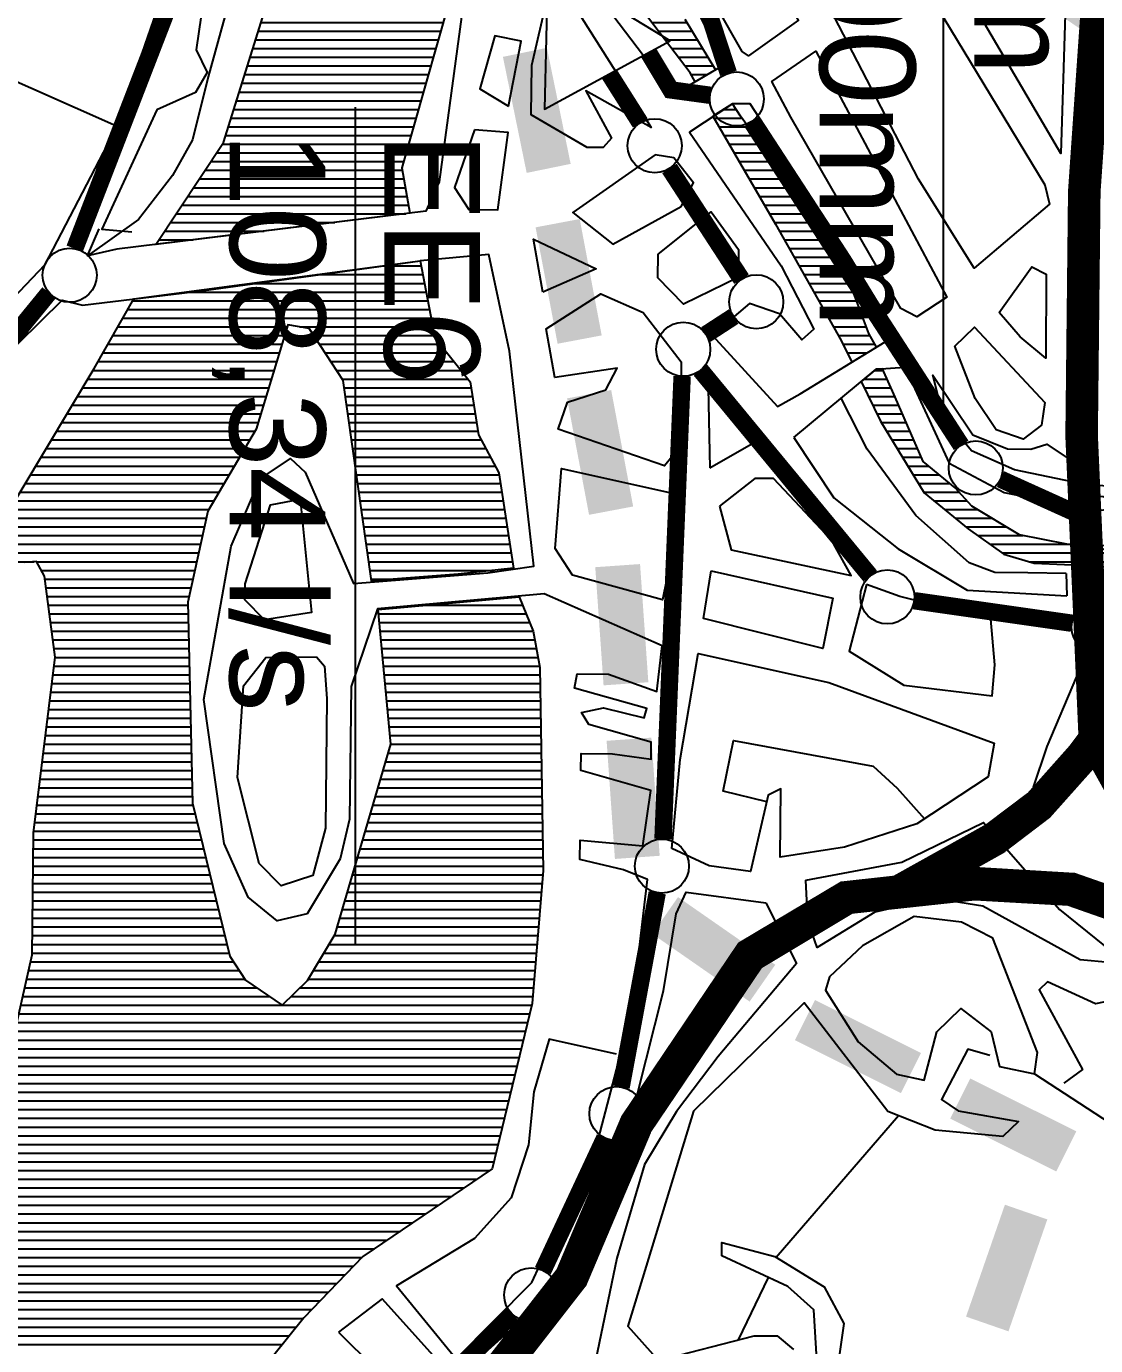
# Model space of a CAD drawing. Extents: x 615698 to 626331, y 7504748 to 7519310.
# Drawn here: x 620335 to 620949, y 7514279 to 7515038 of the extents above; entities that cross this region are included whole.
import ezdxf

# ---------------------------------------------------------------- set-up
doc = ezdxf.new("R2010")
doc.units = 0
doc.header["$LTSCALE"] = 170
doc.header["$MEASUREMENT"] = 0
doc.linetypes.add('DASHED', pattern=[0.75, 0.5, -0.25])
doc.linetypes.add('HIDDEN2', pattern=[0.1875, 0.125, -0.0625])
doc.layers.get('0').update_dxf_attribs({"linetype": 'CONTINUOUS'})
for name, color, linetype in [('ESTACAO', 5, 'CONTINUOUS'), ('HATCH', 4, 'CONTINUOUS'), ('L-FERREA', 6, 'CONTINUOUS'), ('LIMITE-BACIA', 3, 'CONTINUOUS'), ('LIMITE-PROJETO', 1, 'CONTINUOUS'), ('RIO', 4, 'CONTINUOUS'), ('RUA', 7, 'CONTINUOUS'), ('TEXTO', 5, 'CONTINUOUS')]:
    doc.layers.add(name, color=color, linetype=linetype)
doc.styles.get("Standard").update_dxf_attribs({"font": 'ARIAL.TTF'})

# ---------------------------------------------------------------- blocks, each defined once
blk = doc.blocks.new('*X14')
at = {"color": 0}
for p, q in [((620621.53, 7515295), (620629, 7515295)), ((620615.13, 7515290), (620632.14, 7515290)), ((620602.34, 7515280), (620638.4, 7515280)), ((620608.73, 7515285), (620635.27, 7515285)), ((620595.94, 7515275), (620641.54, 7515275)), ((620587.05, 7515265), (620647.8, 7515265)), ((620591.14, 7515270), (620644.67, 7515270)), ((620578.86, 7515255), (620654.07, 7515255)), ((620582.95, 7515260), (620650.94, 7515260)), ((620574.77, 7515250), (620657.2, 7515250)), ((620570.16, 7515240), (620663.47, 7515240)), ((620571.99, 7515245), (620660.34, 7515245)), ((620568.33, 7515235), (620666.6, 7515235)), ((620563.86, 7515225), (620672.87, 7515225)), ((620566.5, 7515230), (620669.74, 7515230)), ((620558.14, 7515220), (620676, 7515220)), ((620546.71, 7515210), (620682.27, 7515210)), ((620552.43, 7515215), (620679.14, 7515215)), ((620540.99, 7515205), (620685.4, 7515205)), ((620535.35, 7515195), (620689.27, 7515195)), ((620537.98, 7515200), (620688.54, 7515200)), ((620532.73, 7515190), (620685.54, 7515190)), ((620527.47, 7515180), (620678.09, 7515180)), ((620530.1, 7515185), (620681.82, 7515185)), ((620524.84, 7515175), (620676.5, 7515175)), ((620519.59, 7515165), (620675.07, 7515165)), ((620522.22, 7515170), (620675.78, 7515170)), ((620516.96, 7515160), (620674.35, 7515160)), ((620511.71, 7515150), (620673.41, 7515150)), ((620514.33, 7515155), (620673.64, 7515155)), ((620509.26, 7515145), (620674.21, 7515145)), ((620505.13, 7515135), (620675.8, 7515135)), ((620507.2, 7515140), (620675, 7515140)), ((620503.07, 7515130), (620676.6, 7515130)), ((620498.94, 7515120), (620678.46, 7515120)), ((620501, 7515125), (620677.4, 7515125)), ((620496.88, 7515115), (620679.8, 7515115)), ((620492.75, 7515105), (620607.07, 7515105)), ((620494.81, 7515110), (620681.13, 7515110)), ((620629.3, 7515105), (620682.47, 7515105)), ((620490.68, 7515100), (620598.65, 7515100)), ((620643.2, 7515100), (620683.81, 7515100)), ((620486.56, 7515090), (620592.8, 7515090)), ((620488.62, 7515095), (620595.73, 7515095)), ((620649.42, 7515095), (620685.15, 7515095)), ((620655.65, 7515090), (620686.8, 7515090)), ((620484.49, 7515085), (620589.88, 7515085)), ((620661.42, 7515085), (620689.01, 7515085)), ((620480.64, 7515075), (620584.28, 7515075)), ((620482.43, 7515080), (620586.96, 7515080)), ((620665.03, 7515080), (620691.22, 7515080)), ((620668.65, 7515075), (620693.43, 7515075)), ((620479.08, 7515070), (620582.86, 7515070)), ((620672.26, 7515070), (620695.64, 7515070)), ((620475.97, 7515060), (620580.02, 7515060)), ((620477.53, 7515065), (620581.44, 7515065)), ((620675.87, 7515065), (620698.33, 7515065)), ((620679.49, 7515060), (620701.59, 7515060)), ((620474.42, 7515055), (620578.61, 7515055)), ((620683.1, 7515055), (620704.85, 7515055)), ((620471.31, 7515045), (620575.77, 7515045)), ((620472.86, 7515050), (620577.19, 7515050)), ((620686.85, 7515050), (620708.12, 7515050)), ((620690.64, 7515045), (620711.38, 7515045)), ((620468.19, 7515035), (620572.93, 7515035)), ((620469.75, 7515040), (620574.35, 7515040)), ((620694.43, 7515040), (620714.55, 7515040)), ((620698.21, 7515035), (620717.57, 7515035)), ((620466.64, 7515030), (620571.52, 7515030)), ((620702, 7515030), (620720.59, 7515030)), ((620463.53, 7515020), (620568.68, 7515020)), ((620465.08, 7515025), (620570.1, 7515025)), ((620705.79, 7515025), (620723.61, 7515025)), ((620709.57, 7515020), (620726.63, 7515020)), ((620461.97, 7515015), (620567.26, 7515015)), ((620713.36, 7515015), (620729.65, 7515015)), ((620458.86, 7515005), (620564.43, 7515005)), ((620460.41, 7515010), (620565.84, 7515010)), ((620716.95, 7515010), (620726.36, 7515010)), ((620457.3, 7515000), (620563.01, 7515000)), ((620454.19, 7514990), (620560.17, 7514990)), ((620455.75, 7514995), (620561.59, 7514995)), ((620452.64, 7514985), (620558.75, 7514985)), ((620449.52, 7514975), (620555.92, 7514975)), ((620451.08, 7514980), (620557.34, 7514980)), ((620447.61, 7514970), (620554.5, 7514970)), ((620440.95, 7514960), (620551.67, 7514960)), ((620444.28, 7514965), (620553.08, 7514965)), ((620437.62, 7514955), (620550.91, 7514955)), ((620430.96, 7514945), (620552.67, 7514945)), ((620434.29, 7514950), (620551.79, 7514950)), ((620427.64, 7514940), (620553.55, 7514940)), ((620420.98, 7514930), (620552.89, 7514930)), ((620424.31, 7514935), (620554.43, 7514935)), ((620417.65, 7514925), (620512.19, 7514925)), ((620410.99, 7514915), (620430.8, 7514915)), ((620414.32, 7514920), (620471.5, 7514920))]:
    blk.add_line(p, q, dxfattribs=at)
blk = doc.blocks.new('*X15')
at = {"color": 0}
for p, q in [((620539.64, 7514900), (620561.81, 7514900)), ((620501.91, 7514895), (620562.75, 7514895)), ((620426.44, 7514885), (620564.64, 7514885)), ((620464.18, 7514890), (620563.69, 7514890)), ((620396.09, 7514880), (620565.58, 7514880)), ((620390.36, 7514870), (620567.47, 7514870)), ((620393.23, 7514875), (620566.52, 7514875)), ((620387.5, 7514865), (620484.82, 7514865)), ((620492.09, 7514865), (620568.41, 7514865)), ((620381.78, 7514855), (620481.78, 7514855)), ((620384.64, 7514860), (620483.3, 7514860)), ((620500.04, 7514860), (620569.35, 7514860)), ((620503.3, 7514855), (620572.71, 7514855)), ((620378.92, 7514850), (620480.26, 7514850)), ((620506.55, 7514850), (620576.71, 7514850)), ((620373.17, 7514840), (620477.23, 7514840)), ((620376.06, 7514845), (620478.75, 7514845)), ((620509.8, 7514845), (620580.71, 7514845)), ((620513.06, 7514840), (620584.71, 7514840)), ((620370.18, 7514835), (620475.71, 7514835)), ((620516.31, 7514835), (620588.71, 7514835)), ((620364.2, 7514825), (620472.67, 7514825)), ((620367.19, 7514830), (620474.19, 7514830)), ((620517.48, 7514830), (620590.47, 7514830)), ((620518.19, 7514825), (620591.25, 7514825)), ((620358.22, 7514815), (620469.64, 7514815)), ((620361.21, 7514820), (620471.16, 7514820)), ((620518.9, 7514820), (620592.02, 7514820)), ((620519.61, 7514815), (620592.8, 7514815)), ((620355.23, 7514810), (620468.12, 7514810)), ((620520.32, 7514810), (620593.58, 7514810)), ((620349.24, 7514800), (620463.31, 7514800)), ((620352.24, 7514805), (620466.24, 7514805)), ((620521.03, 7514805), (620594.35, 7514805)), ((620521.74, 7514800), (620596.22, 7514800)), ((620346.25, 7514795), (620460.38, 7514795)), ((620522.45, 7514795), (620598.93, 7514795)), ((620340.27, 7514785), (620454.52, 7514785)), ((620343.26, 7514790), (620457.45, 7514790)), ((620523.16, 7514790), (620601.63, 7514790)), ((620523.86, 7514785), (620604.34, 7514785)), ((620337.28, 7514780), (620451.59, 7514780)), ((620524.57, 7514780), (620606.59, 7514780)), ((620331.3, 7514770), (620445.73, 7514770)), ((620334.29, 7514775), (620448.66, 7514775)), ((620525.28, 7514775), (620607.35, 7514775)), ((620525.99, 7514770), (620608.11, 7514770)), ((620328.31, 7514765), (620442.8, 7514765)), ((620526.7, 7514765), (620608.87, 7514765)), ((620322.33, 7514755), (620438.39, 7514755)), ((620325.32, 7514760), (620439.87, 7514760)), ((620527.41, 7514760), (620609.63, 7514760)), ((620528.12, 7514755), (620610.39, 7514755)), ((620319.34, 7514750), (620437.29, 7514750)), ((620528.83, 7514750), (620611.16, 7514750)), ((620313.36, 7514740), (620435.09, 7514740)), ((620316.35, 7514745), (620436.19, 7514745)), ((620529.54, 7514745), (620611.92, 7514745)), ((620530.25, 7514740), (620612.68, 7514740)), ((620310.37, 7514735), (620433.99, 7514735)), ((620530.96, 7514735), (620613.44, 7514735)), ((620307.38, 7514730), (620339.32, 7514730)), ((620340.87, 7514730), (620432.89, 7514730)), ((620343.52, 7514725), (620431.79, 7514725)), ((620531.67, 7514730), (620614.2, 7514730)), ((620532.38, 7514725), (620603.66, 7514725)), ((620345.52, 7514720), (620430.69, 7514720)), ((620533.09, 7514720), (620545.94, 7514720)), ((620346.18, 7514715), (620429.59, 7514715)), ((620346.84, 7514710), (620428.5, 7514710)), ((620347.5, 7514705), (620427.83, 7514705)), ((620565.03, 7514705), (620620.05, 7514705)), ((620348.16, 7514700), (620427.94, 7514700)), ((620348.82, 7514695), (620428.05, 7514695)), ((620537.37, 7514700), (620622.05, 7514700)), ((620537.84, 7514695), (620624.06, 7514695)), ((620349.47, 7514690), (620428.16, 7514690)), ((620538.31, 7514690), (620626.06, 7514690)), ((620350.13, 7514685), (620428.28, 7514685)), ((620350.79, 7514680), (620428.39, 7514680)), ((620538.78, 7514685), (620627.01, 7514685)), ((620539.25, 7514680), (620627.95, 7514680)), ((620351.41, 7514675), (620428.5, 7514675)), ((620539.72, 7514675), (620628.9, 7514675)), ((620350.19, 7514665), (620428.72, 7514665)), ((620350.8, 7514670), (620428.61, 7514670)), ((620540.19, 7514670), (620629.84, 7514670)), ((620540.66, 7514665), (620630.07, 7514665)), ((620349.58, 7514660), (620428.83, 7514660)), ((620541.13, 7514660), (620630.15, 7514660)), ((620348.36, 7514650), (620429.06, 7514650)), ((620348.97, 7514655), (620428.95, 7514655)), ((620541.6, 7514655), (620630.23, 7514655)), ((620542.07, 7514650), (620630.3, 7514650)), ((620347.74, 7514645), (620429.17, 7514645)), ((620542.54, 7514645), (620630.38, 7514645)), ((620346.52, 7514635), (620429.39, 7514635)), ((620347.13, 7514640), (620429.28, 7514640)), ((620543.01, 7514640), (620630.46, 7514640)), ((620543.48, 7514635), (620630.54, 7514635)), ((620345.91, 7514630), (620429.5, 7514630)), ((620543.95, 7514630), (620630.61, 7514630)), ((620344.69, 7514620), (620429.73, 7514620)), ((620345.3, 7514625), (620429.62, 7514625)), ((620542.92, 7514620), (620630.77, 7514620)), ((620544.38, 7514625), (620630.69, 7514625)), ((620344.08, 7514615), (620429.84, 7514615)), ((620541.46, 7514615), (620630.85, 7514615)), ((620342.85, 7514605), (620430.06, 7514605)), ((620343.47, 7514610), (620429.95, 7514610)), ((620538.53, 7514605), (620631, 7514605)), ((620539.99, 7514610), (620630.92, 7514610)), ((620342.24, 7514600), (620430.17, 7514600)), ((620537.07, 7514600), (620631.08, 7514600)), ((620341.02, 7514590), (620430.65, 7514590)), ((620341.63, 7514595), (620430.29, 7514595)), ((620534.14, 7514590), (620631.23, 7514590)), ((620535.6, 7514595), (620631.16, 7514595)), ((620339.8, 7514580), (620433.1, 7514580)), ((620340.41, 7514585), (620431.88, 7514585)), ((620531.21, 7514580), (620631.39, 7514580)), ((620532.68, 7514585), (620631.31, 7514585)), ((620339.19, 7514575), (620434.32, 7514575)), ((620529.75, 7514575), (620631.47, 7514575)), ((620338.97, 7514565), (620436.77, 7514565)), ((620339.03, 7514570), (620435.55, 7514570)), ((620526.83, 7514565), (620631.62, 7514565)), ((620528.29, 7514570), (620631.54, 7514570)), ((620338.92, 7514560), (620437.99, 7514560)), ((620525.36, 7514560), (620631.7, 7514560)), ((620338.81, 7514550), (620440.44, 7514550)), ((620338.86, 7514555), (620439.22, 7514555)), ((620522.44, 7514550), (620631.62, 7514550)), ((620523.9, 7514555), (620631.78, 7514555)), ((620338.75, 7514545), (620441.66, 7514545)), ((620520.97, 7514545), (620631.21, 7514545)), ((620338.64, 7514535), (620444.11, 7514535)), ((620338.7, 7514540), (620442.89, 7514540)), ((620518.05, 7514535), (620630.39, 7514535)), ((620519.51, 7514540), (620630.8, 7514540)), ((620338.59, 7514530), (620445.34, 7514530)), ((620516.59, 7514530), (620629.99, 7514530)), ((620338.48, 7514520), (620447.78, 7514520)), ((620338.53, 7514525), (620446.56, 7514525)), ((620513.66, 7514520), (620629.17, 7514520)), ((620515.12, 7514525), (620629.58, 7514525)), ((620338.42, 7514515), (620449.01, 7514515)), ((620511.94, 7514515), (620628.76, 7514515)), ((620338.31, 7514505), (620451.45, 7514505)), ((620338.37, 7514510), (620450.23, 7514510)), ((620505.95, 7514505), (620627.94, 7514505)), ((620508.94, 7514510), (620628.35, 7514510)), ((620337.41, 7514500), (620453.95, 7514500)), ((620502.96, 7514500), (620627.53, 7514500)), ((620335.13, 7514490), (620460.46, 7514490)), ((620336.27, 7514495), (620457.2, 7514495)), ((620496.98, 7514490), (620626.72, 7514490)), ((620499.97, 7514495), (620627.12, 7514495)), ((620334, 7514485), (620467.27, 7514485)), ((620492.17, 7514485), (620626.31, 7514485)), ((620331.73, 7514475), (620481.92, 7514475)), ((620332.86, 7514480), (620474.59, 7514480)), ((620481.95, 7514475), (620625.33, 7514475)), ((620487.06, 7514480), (620625.9, 7514480)), ((620330.59, 7514470), (620624.12, 7514470)), ((620328.32, 7514460), (620621.72, 7514460)), ((620329.45, 7514465), (620622.92, 7514465)), ((620327.18, 7514455), (620620.51, 7514455)), ((620324.91, 7514445), (620618.1, 7514445)), ((620326.04, 7514450), (620619.31, 7514450)), ((620322.86, 7514440), (620616.9, 7514440)), ((620317.98, 7514430), (620614.49, 7514430)), ((620320.42, 7514435), (620615.7, 7514435)), ((620315.54, 7514425), (620613.29, 7514425)), ((620310.06, 7514415), (620610.88, 7514415)), ((620313.1, 7514420), (620612.08, 7514420)), ((620306.73, 7514410), (620609.68, 7514410)), ((620300.06, 7514400), (620607.27, 7514400)), ((620303.4, 7514405), (620608.47, 7514405)), ((620296.73, 7514395), (620606.07, 7514395)), ((620290.07, 7514385), (620603.66, 7514385)), ((620293.4, 7514390), (620604.86, 7514390)), ((620286.94, 7514380), (620601.29, 7514380)), ((620282.92, 7514370), (620586.54, 7514370)), ((620284.93, 7514375), (620593.91, 7514375)), ((620278.9, 7514360), (620571.8, 7514360)), ((620280.91, 7514365), (620579.17, 7514365)), ((620276.9, 7514355), (620564.42, 7514355)), ((620272.88, 7514345), (620549.68, 7514345)), ((620274.89, 7514350), (620557.05, 7514350)), ((620270.87, 7514340), (620542.31, 7514340)), ((620268.03, 7514330), (620527.81, 7514330)), ((620269.42, 7514335), (620534.93, 7514335)), ((620266.64, 7514325), (620522.98, 7514325)), ((620263.87, 7514315), (620513.3, 7514315)), ((620265.26, 7514320), (620518.14, 7514320)), ((620262.48, 7514310), (620508.46, 7514310)), ((620259.7, 7514300), (620498.79, 7514300)), ((620261.09, 7514305), (620503.62, 7514305)), ((620258.32, 7514295), (620494.01, 7514295)), ((620255.54, 7514285), (620486.01, 7514285)), ((620256.93, 7514290), (620490.01, 7514290)), ((620254.15, 7514280), (620482.02, 7514280))]:
    blk.add_line(p, q, dxfattribs=at)
blk = doc.blocks.new('C')
at = {"layer": 'LIMITE-BACIA'}
blk.add_solid([(-33.92, -12.9), (-34.05, 12.9), (34.17, -12.57), (34.05, 13.23)], dxfattribs=at)
blk = doc.blocks.new('*X12')
at = {"color": 0}
for p, q in [((620822.41, 7514840), (620827.41, 7514840)), ((620816.41, 7514835), (620829.61, 7514835)), ((620816.37, 7514830), (620831.81, 7514830)), ((620818.8, 7514825), (620834.02, 7514825)), ((620821.23, 7514820), (620836.2, 7514820)), ((620823.67, 7514815), (620838.37, 7514815)), ((620826.2, 7514810), (620840.55, 7514810)), ((620829.25, 7514805), (620842.73, 7514805)), ((620832.3, 7514800), (620844.9, 7514800)), ((620835.35, 7514795), (620847.08, 7514795)), ((620838.41, 7514790), (620849.26, 7514790)), ((620841.46, 7514785), (620853.47, 7514785)), ((620844.51, 7514780), (620859.53, 7514780)), ((620847.56, 7514775), (620865.59, 7514775)), ((620850.61, 7514770), (620870.9, 7514770)), ((620856.48, 7514765), (620875.49, 7514765)), ((620862.6, 7514760), (620881.47, 7514760)), ((620868.71, 7514755), (620889.73, 7514755)), ((620874.83, 7514750), (620897.99, 7514750)), ((620881.66, 7514745), (620907.73, 7514745)), ((620888.7, 7514740), (620936.49, 7514740)), ((620895.75, 7514735), (620996.55, 7514735)), ((620911.22, 7514730), (621011.83, 7514730)), ((620978.54, 7514725), (621027.1, 7514725)), ((621006.07, 7514720), (621042.38, 7514720)), ((621025.04, 7514715), (621057.66, 7514715)), ((621030.2, 7514710), (621060.96, 7514710)), ((621035.37, 7514705), (621063.64, 7514705)), ((621040.54, 7514700), (621066.32, 7514700)), ((621045.7, 7514695), (621069, 7514695)), ((621050.87, 7514690), (621071.68, 7514690)), ((621056.03, 7514685), (621074.35, 7514685)), ((621059.78, 7514680), (621077.03, 7514680)), ((621061.39, 7514675), (621079.71, 7514675)), ((621063, 7514670), (621082.39, 7514670)), ((621064.6, 7514665), (621085.07, 7514665)), ((621066.21, 7514660), (621087.74, 7514660)), ((621067.82, 7514655), (621090.42, 7514655)), ((621069.42, 7514650), (621093.1, 7514650)), ((621071.03, 7514645), (621095.78, 7514645)), ((621072.64, 7514640), (621098.46, 7514640)), ((621074.24, 7514635), (621101.14, 7514635)), ((621075.85, 7514630), (621103.81, 7514630)), ((621077.46, 7514625), (621106.49, 7514625)), ((621080.13, 7514620), (621109.17, 7514620)), ((621082.89, 7514615), (621111.85, 7514615)), ((621085.65, 7514610), (621114.53, 7514610)), ((621088.4, 7514605), (621117.43, 7514605)), ((621091.16, 7514600), (621120.66, 7514600)), ((621093.91, 7514595), (621123.88, 7514595)), ((621096.67, 7514590), (621127.11, 7514590)), ((621099.42, 7514585), (621130.34, 7514585)), ((621102.18, 7514580), (621133.56, 7514580)), ((621104.94, 7514575), (621136.79, 7514575)), ((621107.69, 7514570), (621140.02, 7514570)), ((621110.45, 7514565), (621143.24, 7514565)), ((621113.2, 7514560), (621146.47, 7514560)), ((621115.96, 7514555), (621149.7, 7514555)), ((621118.72, 7514550), (621152.93, 7514550)), ((621121.47, 7514545), (621156.15, 7514545)), ((621124.23, 7514540), (621159.38, 7514540)), ((621127.04, 7514535), (621162.61, 7514535)), ((621129.98, 7514530), (621165.83, 7514530)), ((621132.93, 7514525), (621169.06, 7514525)), ((621135.87, 7514520), (621172.29, 7514520)), ((621138.82, 7514515), (621175.51, 7514515)), ((621141.76, 7514510), (621178.74, 7514510)), ((621144.7, 7514505), (621181.29, 7514505)), ((621147.65, 7514500), (621183.72, 7514500)), ((621150.59, 7514495), (621186.14, 7514495)), ((621153.53, 7514490), (621188.57, 7514490)), ((621156.48, 7514485), (621191, 7514485)), ((621159.42, 7514480), (621193.43, 7514480)), ((621168.44, 7514475), (621195.86, 7514475)), ((621196.45, 7514470), (621198.29, 7514470))]:
    blk.add_line(p, q, dxfattribs=at)
blk = doc.blocks.new('*X13')
at = {"color": 0}
for p, q in [((620735.58, 7514990), (620742.74, 7514990)), ((620730.09, 7514985), (620746.03, 7514985)), ((620732.99, 7514980), (620749.66, 7514980)), ((620735.9, 7514975), (620753.29, 7514975)), ((620738.8, 7514970), (620756.92, 7514970)), ((620741.71, 7514965), (620760.56, 7514965)), ((620744.61, 7514960), (620764.19, 7514960)), ((620747.52, 7514955), (620767.82, 7514955)), ((620750.42, 7514950), (620771.45, 7514950)), ((620753.33, 7514945), (620775.08, 7514945)), ((620756.23, 7514940), (620778.72, 7514940)), ((620759.14, 7514935), (620782.25, 7514935)), ((620762.05, 7514930), (620785.41, 7514930)), ((620764.95, 7514925), (620788.57, 7514925)), ((620767.78, 7514920), (620791.73, 7514920)), ((620770.6, 7514915), (620794.89, 7514915)), ((620773.41, 7514910), (620798.05, 7514910)), ((620776.22, 7514905), (620801.21, 7514905)), ((620779.04, 7514900), (620804.37, 7514900)), ((620781.85, 7514895), (620806.36, 7514895)), ((620784.67, 7514890), (620808.24, 7514890)), ((620787.48, 7514885), (620810.13, 7514885)), ((620790.29, 7514880), (620812.01, 7514880)), ((620793.11, 7514875), (620813.89, 7514875)), ((620795.92, 7514870), (620815.78, 7514870)), ((620798.73, 7514865), (620817.66, 7514865)), ((620801.55, 7514860), (620819.73, 7514860)), ((620804.2, 7514855), (620822.5, 7514855)), ((620806.63, 7514850), (620817.99, 7514850)), ((620809.07, 7514845), (620809.83, 7514845))]:
    blk.add_line(p, q, dxfattribs=at)

msp = doc.modelspace()

# ---------------------------------------------------------------- linework, layer by layer
at = {"layer": 'ESTACAO', "const_width": 10}
for points in [[(620738.32, 7515010.81), (620695.47, 7515141.64)], [(620442.56, 7515116.63), (620362.68, 7514909.96)], [(620669.87, 7515010.41), (620687.68, 7514982.25)], [(620872.07, 7514796.94), (620751.61, 7514982.98)], [(620745.87, 7514892.42), (620704.47, 7514956.07)], [(620347.94, 7514884.59), (620269.16, 7514788.07)], [(620725.43, 7514860.6), (620741.32, 7514870.92)], [(620700.76, 7514570.51), (620711.76, 7514836.59)], [(620722.29, 7514840.12), (620819.83, 7514721.76)], [(620936.35, 7514758.63), (620894.68, 7514777.48)], [(620845.11, 7514707.56), (620935.73, 7514694.61)], [(620676.7, 7514427.98), (620697.45, 7514539.66)], [(620631.76, 7514322.5), (620667.29, 7514398.65)], [(620581.82, 7514264.54), (620614.13, 7514297.39)]]:
    msp.add_lwpolyline(points, dxfattribs=at)
at = {"layer": 'ESTACAO'}
msp.add_lwpolyline([(620704.81, 7515029.48), (620634.56, 7515072.31), (620632.59, 7514990.05)], close=True, dxfattribs=at)
at = {"layer": 'ESTACAO', "linetype": 'HIDDEN2', "const_width": 10}
msp.add_lwpolyline([(620692.4, 7515022.7), (620705.29, 7515001.21), (620727.76, 7514998.14)], dxfattribs=at)
at = {"layer": 'ESTACAO'}
for centre in [(620743.16, 7514996.03), (620695.99, 7514969.11), (620359.77, 7514894.69), (620754.35, 7514879.39), (620712.4, 7514852.12), (620880.52, 7514783.89), (620950.51, 7514752.22), (620829.72, 7514709.76), (620951.12, 7514692.41), (620700.12, 7514554.97), (620674.03, 7514412.66), (620625.03, 7514308.48)]:
    msp.add_circle(centre, 15.55, dxfattribs=at)
at = {"layer": 'L-FERREA', "linetype": 'DASHED', "const_width": 18.3, "flags": 128}
for points in [[(626196.34, 7517899.67), (626075.45, 7517838.99), (625936.13, 7517777.54), (625864.07, 7517748.3), (625779.37, 7517716.29), (625712.29, 7517699.59), (625642.25, 7517678.07), (625574.09, 7517651.69), (625504.01, 7517626.3), (625446.68, 7517614.34), (625404.02, 7517614.81), (625352.7, 7517620.21), (625279.07, 7517624.9), (625221.88, 7517626.5), (625175.34, 7517626.04), (625108.34, 7517616.12), (625035.53, 7517607.23), (624964.67, 7517599.29), (624914.17, 7517592.09), (624847.01, 7517567.64), (624776.89, 7517539.34), (624714.46, 7517504.18), (624670.41, 7517465.91), (624635.98, 7517420.75), (624614.17, 7517377.39), (624579.53, 7517312.86), (624545.13, 7517270.61), (624488.5, 7517234.41), (624379.31, 7517179.42), (624268.12, 7517118.63), (624207.59, 7517080.54), (624037.59, 7516961.3), (623902.78, 7516868.81), (623836.38, 7516825.94), (623773.93, 7516788.84), (623713.49, 7516759.47), (623669.54, 7516729.92), (623624.6, 7516698.44), (623588.35, 7516673.86), (623464.57, 7516615.5), (623421.23, 7516582.71), (623269.34, 7516422.25), (623193.51, 7516352.91), (623032.95, 7516284.5), (622928.84, 7516285.65), (622836.5, 7516255.2), (622615.03, 7516153.59), (622459.15, 7516070.61), (622247.4, 7515971.3), (621960.2, 7515836.53), (621699.73, 7515711.15), (621594.85, 7515642.13), (621511.74, 7515570.45), (621377.17, 7515443.68), (621269.47, 7515338.39), (621223.07, 7515302.61), (621154.88, 7515267.06), (621060.01, 7515226.97), (620999, 7515184.08), (620954.6, 7515109.55), (620943.08, 7514942.72), (620941.54, 7514802.39), (620949.31, 7514628.08)], [(620840.22, 7514542.17), (620892.12, 7514571.21), (620916.6, 7514589.81), (620942.08, 7514618.28), (620949.31, 7514628.08)], [(621054.76, 7514465.72), (620986.41, 7514561.19), (620967, 7514595.54), (620949.31, 7514628.08)], [(625747.2, 7505701.51), (625704.81, 7505736.4), (625692.64, 7505748.83), (625654.72, 7505796.93), (625637.89, 7505804.8), (625601.64, 7505865.18), (625583.34, 7505879.22), (625557.7, 7505925.64), (625536.45, 7505950.49), (625515.75, 7506026.07), (625505.13, 7506040.03), (625498.24, 7506112.39), (625486.17, 7506134.06), (625486.65, 7506177.11), (625485.19, 7506184.82), (625474.75, 7506214.16), (625475.24, 7506258.75), (625464.66, 7506275.78), (625468.06, 7506304.97), (625465.22, 7506326.53), (625463.75, 7506332.7), (625464.14, 7506368.07), (625444.53, 7506403.66), (625437.05, 7506422.19), (625428.46, 7506480.73), (625416.36, 7506499.32), (625410.94, 7506565.51), (625410.99, 7506570.13), (625414.24, 7506585.47), (625391.83, 7506645.7), (625391.88, 7506650.31), (625395.09, 7506662.58), (625375.86, 7506732), (625377.45, 7506736.59), (625379.32, 7506767.33), (625364.28, 7506798.26), (625356.85, 7506821.41), (625351.37, 7506882.99), (625340.83, 7506903.1), (625339.78, 7506947.71), (625338.36, 7506958.49), (625327.8, 7506977.06), (625323.68, 7507021.71), (625316.32, 7507052.55), (625313.76, 7507098.72), (625309.53, 7507134.14), (625302.16, 7507163.44), (625284.18, 7507206.7), (625281.31, 7507225.19), (625255.66, 7507270.07), (625240.52, 7507291.77), (625219.51, 7507339.67), (625213.43, 7507345.89), (625175.64, 7507406.29), (625169.66, 7507421.73), (625154.42, 7507434.21), (625120.82, 7507456.11), (625119.34, 7507460.74), (625062.86, 7507499.81), (625039.91, 7507510.82), (624952.39, 7507524.09), (624893.86, 7507515.5), (624884.68, 7507520.22), (624876.98, 7507518.77), (624872.36, 7507518.82), (624840, 7507513.02), (624799.82, 7507495.01), (624781.33, 7507492.13), (624751.98, 7507480.15), (624733.27, 7507457.29), (624711.61, 7507445.22), (624667.87, 7507384.19), (624543.16, 7507297.24), (624528.41, 7507288.83), (624407.16, 7507237.63), (624394.01, 7507234.94), (624263.31, 7507214.49), (624140.55, 7507234.38), (624046.29, 7507284.85), (624016.08, 7507349.03), (624015.6, 7507368.28), (624003.62, 7507397.64), (624010.51, 7507465.23), (623997.3, 7507522.28), (623991.21, 7507528.5), (623989.76, 7507536.21), (623984.17, 7507587.02), (623954.88, 7507656.59), (623938.9, 7507665.95), (623903.34, 7507718.26), (623815.39, 7507780.33), (623684.72, 7507830.51), (623587.33, 7507908.47), (623490.8, 7508065.38), (623363.18, 7508456.05), (623339.67, 7508566.84), (623328.14, 7508643.18), (623329.65, 7508781.16), (623324.69, 7508829.96), (623287.94, 7508861.26), (623116.97, 7508933.85), (623006.91, 7508983.8), (622952.49, 7509033.83), (622916.03, 7509091.9), (622884.57, 7509230.25), (622860.58, 7509297.79), (622809.01, 7509356.71), (622733.77, 7509449.54), (622651.62, 7509539.01), (622588.13, 7509637.88), (622504.2, 7509815.93), (622435.95, 7509982.14), (622391.34, 7510111.7), (622355.76, 7510250.09), (622350.48, 7510332.53), (622349.09, 7510455.44), (622316.6, 7510562.9), (622266.07, 7510716.55), (622215.85, 7510897.67), (622177.59, 7511042.26), (622166.57, 7511164.59), (622176.88, 7511290.11), (622196.47, 7511384.64), (622191.1, 7511458.85), (622185.52, 7511513.83), (622164.86, 7511572.42), (622150.56, 7511646.03), (622147.66, 7511694.81), (622124.49, 7511774.7), (622067.71, 7511922.25), (622044.58, 7512005.58), (622009.58, 7512134.34), (621934.49, 7512303.37), (621897.83, 7512343.6), (621822.59, 7512436.42), (621737.7, 7512526.61), (621674.51, 7512652.94), (621611.59, 7512742.19), (621532.85, 7512828.88), (621475.44, 7512918.76), (621427.05, 7513016.78), (621416.04, 7513078), (621410.63, 7513148.78), (621427.84, 7513338.76), (621428.57, 7513406.04), (621426.36, 7513454.81), (621411.07, 7513500.97), (621375.53, 7513581), (621333.13, 7513661.11), (621306.29, 7513719.76), (621291.78, 7513774.84), (621288.92, 7513827.05), (621295.64, 7513875.72), (621353.24, 7514052.91), (621356.46, 7514096.12), (621348.1, 7514148.39), (621348.1, 7514148.39), (621305.36, 7514197.61), (621235.79, 7514244.37), (621196.42, 7514287.37), (621135.5, 7514370.42), (621090.11, 7514429.28), (621029.61, 7514488.3), (620990.14, 7514522.38), (620935.39, 7514541.51), (620879.77, 7514544.87), (620806.17, 7514536.75), (620750.84, 7514503.72), (620685.19, 7514406.27), (620647.81, 7514318.11), (620588.57, 7514241.87), (620471.06, 7514114.78), (620380.57, 7514007.98), (620250.53, 7513865.92), (620110.8, 7513717.11), (619999.81, 7513620.15), (619860.59, 7513518.01), (619730.46, 7513430.19), (619610.16, 7513361.48), (619453.27, 7513277.39), (619354.53, 7513232.48), (619216.08, 7513200.36), (618829.2, 7513131.15), (618758.38, 7513125.75), (618666.35, 7513129.5), (618559.32, 7513143.04), (618493.06, 7513177.41), (618313.12, 7513308.45), (618243.62, 7513361.4), (618213.04, 7513391.94), (618090.95, 7513472.92), (617969.44, 7513544.97), (617859.42, 7513598.36), (617725.21, 7513639.65), (617505.3, 7513696.99)]]:
    msp.add_lwpolyline(points, dxfattribs=at)
at = {"layer": 'L-FERREA'}
for points in [[(622455.06, 7516078.79), (622243.51, 7515979.59), (621956.27, 7515844.8), (621695.21, 7515719.13), (621589.33, 7515649.44), (621505.61, 7515577.25), (621370.84, 7515450.28), (621263.46, 7515345.31), (621218.13, 7515310.35), (621150.98, 7515275.34), (621055.55, 7515235.01), (620992.14, 7515190.44), (620945.62, 7515112.36), (620933.93, 7514943.08), (620932.39, 7514802.23), (620940.02, 7514630.9)], [(620833.46, 7514548.97), (620887.1, 7514578.89), (620910.36, 7514596.56), (620934.97, 7514624.06), (620940.02, 7514630.9)], [(620880.08, 7514554.02), (620897.14, 7514563.53), (620922.83, 7514583.05), (620948.06, 7514611.23)], [(621000.75, 7514525.3), (620978.67, 7514556.27), (620959, 7514591.11), (620948.06, 7514611.23)]]:
    msp.add_lwpolyline(points, dxfattribs=at)
at = {"layer": 'L-FERREA', "linetype": 'CONTINUOUS'}
for points in [[(621241.81, 7514251.36), (621203.5, 7514293.18), (621142.81, 7514375.92), (621096.96, 7514435.38), (621035.8, 7514495.05), (620994.8, 7514530.44), (620937.2, 7514550.57), (620879.54, 7514554.05), (620803.19, 7514545.63), (620744.39, 7514510.53), (620677.11, 7514410.65), (620639.85, 7514322.78), (620581.58, 7514247.79)], [(621229.78, 7514237.39), (621189.33, 7514281.56), (621128.18, 7514364.92), (621083.26, 7514423.18), (621023.42, 7514481.56), (620985.48, 7514514.31), (620933.57, 7514532.46), (620880, 7514535.69), (620809.15, 7514527.88), (620757.29, 7514496.91), (620693.27, 7514401.88), (620655.76, 7514313.44), (620595.55, 7514235.95)]]:
    msp.add_lwpolyline(points, dxfattribs=at)
at = {"layer": 'RIO', "linetype": 'CONTINUOUS'}
for points in [[(620584.51, 7515075.82), (620550.66, 7514956.44), (620555.26, 7514930.29), (620409.23, 7514912.35), (620448.28, 7514971.02), (620481.49, 7515077.72)], [(620713.37, 7515041.96), (620731.01, 7515012.76), (620719.31, 7515005.82), (620716.39, 7515011), (620683.83, 7515053.99)], [(620291.01, 7514702.63), (620373.81, 7514841.07), (620396.69, 7514881.06), (620561.27, 7514902.87), (620569.55, 7514858.95), (620589.93, 7514833.47), (620594.69, 7514802.83), (620606.41, 7514781.17), (620614.78, 7514726.22), (620583.12, 7514722.75), (620533.22, 7514719.06), (620516.9, 7514834.1), (620497.4, 7514864.06), (620485.19, 7514866.23), (620466.98, 7514806.26), (620439.26, 7514758.95), (620427.79, 7514706.78), (620430.37, 7514591.14), (620451.91, 7514503.13), (620460.87, 7514489.37), (620481.94, 7514474.99), (620496.55, 7514489.28), (620512.45, 7514515.85), (620544.41, 7514625.11), (620537.14, 7514702.52), (620618.15, 7514709.73), (620626.07, 7514689.97), (620630.01, 7514669.12), (620631.82, 7514552.39), (620625.57, 7514476.02), (620602.68, 7514380.95), (620528.29, 7514330.5), (620494.31, 7514295.37), (620459.13, 7514251.38)], [(620324.57, 7514443.49), (620338.3, 7514503.94), (620339.07, 7514574.06), (620351.43, 7514675.14), (620345.31, 7514721.64), (620340.79, 7514730.15), (620333.86, 7514729.45)]]:
    msp.add_lwpolyline(points, dxfattribs=at)
at = {"layer": 'RIO'}
msp.add_lwpolyline([(620729.48, 7514986.04), (620765.51, 7514924.05), (620803.17, 7514857.11), (620809.24, 7514844.64), (620823.42, 7514853.33), (620819.13, 7514861.09), (620804.64, 7514899.58), (620781.6, 7514936.04), (620745.21, 7514986.13), (620740.64, 7514993.29)], close=True, dxfattribs=at)
msp.add_lwpolyline([(620987.33, 7514738.02), (620932.9, 7514740.14), (620905.56, 7514745.42), (620878.34, 7514761.9), (620868.59, 7514772.52), (620850.29, 7514787.63), (620834.18, 7514824.62), (620826.99, 7514840.95), (620823.23, 7514840.68), (620814.65, 7514833.53), (620825.71, 7514810.81), (620850.85, 7514769.6), (620876.23, 7514748.85), (620896.72, 7514734.31), (620914.1, 7514729.14), (620948.96, 7514727.52), (620981.47, 7514724.75)], dxfattribs=at)
at = {"layer": 'RUA'}
for p, q in [((620932.42, 7514723.15), (620932.75, 7514710.4)), ((620765.86, 7514330.08), (620836.1, 7514411.53)), ((620744.07, 7514282.68), (620761.42, 7514318.48))]:
    msp.add_line(p, q, dxfattribs=at)
at = {"layer": 'RUA', "linetype": 'CONTINUOUS'}
for points in [[(620626.55, 7515298.92), (620622.87, 7515317.03), (620610.15, 7515333.94), (620551.29, 7515265.56), (620497.66, 7515202.92), (620459.5, 7515137.53), (620440.8, 7515080.96), (620432.43, 7515024.27), (620438.74, 7515011.3), (620432.16, 7514999.76), (620409.86, 7514989.8), (620378.26, 7514921.21), (620395.47, 7514919.69)], [(620626.55, 7515298.92), (620695.56, 7515189.01), (620687.43, 7515143.32), (620711.49, 7515065.99), (620735.47, 7515015.4), (620706.69, 7514998.35), (620634.14, 7515093.85), (620616.11, 7515097.92), (620604.45, 7515094.18), (620587.4, 7515061.87), (620572.18, 7514948.33), (620564.44, 7514931.42), (620386.86, 7514909.6), (620370.03, 7514905.92), (620376.66, 7514921.33)], [(620434.25, 7515117.46), (620391.36, 7514993.35), (620386.31, 7514979.15), (620386.31, 7514979.15), (620345.34, 7514900.41), (620265.3, 7514816.38), (620240.42, 7514765.57), (620235.18, 7514710.12), (620209.49, 7514678.53), (620110.28, 7514646.06), (620106.55, 7514651.79), (620155.92, 7514748.33), (620177.2, 7514809.92), (620202.92, 7514850.97), (620221.97, 7514866.5), (620229.57, 7514888.5), (620219.09, 7514914.45), (620156.43, 7514982.51), (620152.87, 7515003.41), (620149.11, 7515007.24), (620166.52, 7515037.39), (620191.41, 7515057.98)], [(620674.02, 7514446.84), (620635.26, 7514455.58), (620626.6, 7514425.16), (620623.48, 7514394.68), (620613.44, 7514364.28), (620592.36, 7514340.93), (620547.65, 7514313.68), (620581.88, 7514271.69), (620625.39, 7514315.6), (620663.78, 7514398.4), (620681.16, 7514464.79), (620687.19, 7514508.41), (620691.78, 7514547.2), (620677.97, 7514552.9), (620653.05, 7514558.72), (620653.17, 7514569.82), (620689.22, 7514566.65), (620693.73, 7514598.5), (620653.61, 7514610.04), (620653.72, 7514619.75), (620671.76, 7514619.55), (620693.93, 7514616.53), (620694.04, 7514626.24), (620658.06, 7514636.34), (620653.98, 7514643.32), (620666.5, 7514645.96), (620690.03, 7514640.15), (620691.48, 7514645.68), (620649.97, 7514657.24), (620651.44, 7514665.54), (620669.49, 7514665.34), (620697.14, 7514655.33), (620700.2, 7514681.65), (620632.52, 7514711.52), (620536.65, 7514702.87), (620521.48, 7514658.18), (620520.64, 7514582.06), (620515.3, 7514559.23), (620496.37, 7514527.58), (620479.06, 7514523.46), (620462.42, 7514537.07), (620448.57, 7514567.96), (620436.95, 7514650.76), (620452.64, 7514738.91), (620469.3, 7514777.69), (620486.78, 7514789.29), (620495.15, 7514781.51), (620522.9, 7514717.38), (620600.07, 7514723.54), (620626.48, 7514727.41), (620612.58, 7514851.01), (620600.69, 7514906.62), (620561.27, 7514902.87)], [(620188.11, 7514448.54), (620190.93, 7514470.45), (620193.7, 7514487.19), (620203.05, 7514516.12), (620217.99, 7514583.06), (620230.17, 7514633.25), (620250.3, 7514703.35), (620263.88, 7514763.85), (620269.26, 7514783.15), (620285.02, 7514807.49), (620305.96, 7514833.07), (620330.75, 7514856.02), (620355.55, 7514880.27), (620367.14, 7514877.56), (620436.96, 7514885.82), (620561.27, 7514902.87)], [(620948.01, 7514759.58), (621050.44, 7514762.8)], [(621198.45, 7514230.14), (621068.9, 7514385.7), (621041.45, 7514363.33), (621031.92, 7514363.44), (621028.47, 7514371.52), (621061.14, 7514395.92), (620989.34, 7514477.71), (620974, 7514480.96), (620949.33, 7514475.76), (620921.73, 7514488.4), (620917.03, 7514483.8), (620941.83, 7514438.1), (620931.05, 7514430.21)], [(620888.64, 7514446.14), (620875.99, 7514449.74), (620860.87, 7514420.82), (620870.48, 7514414.26), (620904.98, 7514408.11), (620896.15, 7514399.47), (620857.19, 7514403.15), (620830.03, 7514413.94), (620781.88, 7514476.33), (620718.31, 7514414.14), (620680.65, 7514290.5), (620698.23, 7514270.73), (620753.07, 7514285.02), (620766.41, 7514284.88), (620775.85, 7514277.15)], [(620789.13, 7514271.29), (620787.54, 7514299.88), (620772.44, 7514313.38), (620734.51, 7514330.94), (620734.6, 7514338.56), (620765, 7514330.6), (620793.4, 7514313.15), (620804.61, 7514292.07), (620794.28, 7514219.81)]]:
    msp.add_lwpolyline(points, dxfattribs=at)
at = {"layer": 'RUA'}
for points in [[(620623.27, 7515315.06), (620597.46, 7515309.32), (620577.35, 7515289.66), (620547.88, 7515258.04), (620517.47, 7515205.14), (620485.58, 7515147.99), (620462.29, 7515096.42), (620455.68, 7515077.33), (620450.4, 7515048.99), (620439.3, 7515008.65), (620430.38, 7514972.55), (620418.79, 7514952.09), (620399.33, 7514926.75), (620370.03, 7514905.92)], [(620386.77, 7514980.45), (620313.51, 7515012.67), (620367.63, 7515120.47), (620086.46, 7515288.02)], [(620776.01, 7514801.32), (620823.23, 7514840.68), (620839.75, 7514841.87), (620865.29, 7514786.58), (620896.76, 7514769.74), (620948.01, 7514759.58)], [(620975.87, 7514772.95), (620946.03, 7514773.8), (620902.8, 7514782.79), (620878.06, 7514793.71), (620861.93, 7514813.06), (620855.81, 7514837.26), (620878.87, 7514802.93), (620898.67, 7514794.91), (620912.17, 7514794.76), (620921.43, 7514797.49), (620932.95, 7514789.61)], [(620932.42, 7514723.15), (620910.43, 7514723.53), (620891.55, 7514723.74), (620876.78, 7514729.29), (620846.06, 7514756.58), (620818.16, 7514794.62), (620803.13, 7514823.93)], [(620776.01, 7514801.32), (620799.02, 7514766.69), (620835.85, 7514737.4), (620875.5, 7514713.59), (620932.75, 7514710.4)], [(620913.73, 7514600.33), (620921.47, 7514623.68), (620938.55, 7514664.03)], [(620760.35, 7514591.9), (620735.37, 7514598.04), (620741.24, 7514627.11), (620821.58, 7514612.35), (620835.32, 7514599.72), (620850.95, 7514582.08)], [(620686.11, 7514424.01), (620700.96, 7514483.27), (620708.39, 7514527.58), (620714.08, 7514540), (620759.81, 7514533.95)], [(620759.81, 7514533.95), (620777.47, 7514499.08), (620732.47, 7514445.48), (620708.53, 7514413.84), (620690.15, 7514383.53), (620674.29, 7514329.61), (620661.1, 7514265.95)], [(620914.29, 7514435.48), (621026.51, 7514362.39), (621122.54, 7514260.5)], [(620587.53, 7514265.37), (620613.13, 7514288.39)]]:
    msp.add_lwpolyline(points, dxfattribs=at)
at = {"layer": 'RUA', "linetype": 'CONTINUOUS'}
for points in [[(620706.22, 7515154.44), (620706.34, 7515164.69), (620711.06, 7515170.22), (620719.29, 7515156.16), (620729.22, 7515125.77), (620742.86, 7515094.88), (620778.63, 7515041.38), (620749.89, 7515020.76), (620746.19, 7515023.29), (620731.52, 7515049.08), (620712.52, 7515108.25)], [(620866.43, 7515084.08), (620903.96, 7515105.56), (620932.39, 7515063.32), (620929.44, 7514964.6), (620862.91, 7515078.14)], [(620847.66, 7514949.89), (620796.42, 7515048.64), (620842.4, 7515075.15), (620920.23, 7514946.66), (620922.9, 7514935.45), (620879.55, 7514898.77)], [(620644.3, 7515058.24), (620693.91, 7514979.69), (620656.44, 7515000.67), (620671.16, 7514973.47), (620666.37, 7514968.03), (620657.15, 7514968.13), (620625.06, 7514986.94), (620625.37, 7515015.39), (620634.25, 7515053.74)], [(620774.29, 7514985.53), (620763.33, 7515006.14), (620788.69, 7515023.57), (620863.83, 7514882.04), (620846.57, 7514870.81), (620837.41, 7514875.51)], [(620779.52, 7514826.42), (620828.42, 7514856.4), (620824.51, 7514878.63), (620808.14, 7514905.16), (620750.81, 7514993.18), (620740.64, 7514993.29), (620715.94, 7514976.92), (620768.67, 7514900), (620787.5, 7514863.65), (620780.51, 7514857.58), (620767.71, 7514872.55), (620750.46, 7514878.51), (620729, 7514860.16), (620766.54, 7514819.22)], [(620696.32, 7514963.86), (620648.92, 7514930.81), (620671.97, 7514912.47), (620711.22, 7514934.16), (620718.22, 7514947.8), (620707.07, 7514962.2)], [(620698, 7514906.79), (620728.35, 7514931.08), (620744.17, 7514909.5), (620743.99, 7514893.35), (620712.55, 7514878.06), (620697.85, 7514893.09)], [(620894.04, 7514873.3), (620912.78, 7514899.42), (620920.88, 7514895.26), (620920.79, 7514846.92), (620906.01, 7514859.19)], [(620689.37, 7514873.22), (620711.16, 7514844.85), (620710.62, 7514796.06), (620701.69, 7514785.14), (620640.55, 7514806.2), (620645.93, 7514821.76), (620667.92, 7514828.83), (620674.35, 7514841.34), (620638.65, 7514835.79), (620633.7, 7514863.81), (620664.98, 7514883.99)], [(620880.19, 7514823.87), (620868.4, 7514853.81), (620879.71, 7514864.87), (620920.25, 7514821.57), (620918.24, 7514808.54), (620907.75, 7514800.49), (620892.21, 7514805.86)], [(620707.83, 7514743.98), (620700.49, 7514708), (620648.73, 7514722.26), (620638.77, 7514737.57), (620642.34, 7514783.52), (620705.33, 7514769.67)], [(620733.32, 7514761.98), (620739.9, 7514736.72), (620808.91, 7514722.07), (620797.7, 7514742.2), (620764.25, 7514777.78), (620753.49, 7514777.9)], [(620492.27, 7514765.93), (620498.79, 7514700.71), (620471.8, 7514696.52), (620460.51, 7514708.07), (620460.61, 7514717.3), (620475.25, 7514762.72)], [(620501.67, 7514675.32), (620506.23, 7514669.89), (620507.56, 7514651.42), (620506.74, 7514576.83), (620499.59, 7514549.51), (620481.38, 7514543.66), (620468.77, 7514556.56), (620456.18, 7514605.92), (620459.7, 7514658.7), (620472.45, 7514674.87)], [(620705.86, 7514565.08), (620710.59, 7514616.35), (620720.97, 7514677.26), (620796.03, 7514660.55), (620891.12, 7514625.63), (620887.69, 7514606.33), (620846.66, 7514579.25), (620804.99, 7514565.87), (620768.01, 7514560.12), (620768.44, 7514599.33), (620761.26, 7514595.84), (620751.13, 7514551.92), (620727.2, 7514555.19)], [(620915.96, 7514447.76), (620890.23, 7514513.56), (620872.4, 7514522.72), (620845.15, 7514526.05), (620815.44, 7514509.15), (620796.48, 7514491.37), (620794.09, 7514483.71), (620812.98, 7514454.02), (620834.96, 7514435.3), (620850.9, 7514431.93), (620858.16, 7514459.68), (620871.86, 7514473.07), (620889.35, 7514459.65), (620894.07, 7514439.84), (620914.29, 7514435.48)]]:
    msp.add_lwpolyline(points, close=True, dxfattribs=at)
at = {"layer": 'RUA'}
for points in [[(620612, 7514991.93), (620619.35, 7515029.3), (620604.12, 7515032.24), (620595.46, 7515001.82)], [(620592.42, 7514978.27), (620580.95, 7514945.11), (620589.14, 7514932.54), (620605.8, 7514932.35), (620611.84, 7514976.67)], [(620631.65, 7514884.91), (620626.43, 7514915.48), (620662.33, 7514898.44)], [(620727.7, 7514783.99), (620751.44, 7514797.6), (620726.81, 7514829.77)], [(620728.38, 7514724.83), (620798.39, 7514708.93), (620792.56, 7514680.12), (620723.95, 7514697.38)], [(620817.74, 7514716.97), (620807.68, 7514678.58), (620839.12, 7514658.98), (620889.97, 7514652.92), (620891.54, 7514670.78), (620889.08, 7514696.94), (620836.93, 7514709.89)], [(620782.84, 7514546.83), (620838, 7514557.23), (620885.04, 7514580.09), (620928.53, 7514530.11), (620954.44, 7514509.19), (620957.09, 7514499.54), (620940.59, 7514501.09), (620884.51, 7514531.96), (620857.04, 7514536.39), (620822.55, 7514528.52), (620789.3, 7514508.26), (620783.96, 7514523.44)], [(620514.21, 7514286.98), (620555.4, 7514246.3), (620572.31, 7514269.7), (620539.4, 7514306.12)]]:
    msp.add_lwpolyline(points, close=True, dxfattribs=at)
at = {"layer": 'TEXTO'}
for p, q in [((620861.77, 7515315.02), (620861.77, 7514816.8)), ((620523.85, 7514991.35), (620523.85, 7514509.49))]:
    msp.add_line(p, q, dxfattribs=at)

# ---------------------------------------------------------------- block references
at = {"layer": 'HATCH'}
for name in ['*X14', '*X13', '*X15', '*X12']:
    msp.add_blockref(name, (0, 0), dxfattribs=at)
at = {"layer": 'LIMITE-PROJETO'}
for p, rotation in [((620946.74, 7515047.52), 325.8276409601972), ((620628.41, 7514989.42), 101.2875665919466), ((620646.72, 7514891.11), 100.4184041658769), ((620664.8, 7514792.76), 100.4184041658769), ((620677.26, 7514693.71), 93.74123810568221), ((620683.78, 7514593.92), 93.74123810568221), ((620730.12, 7514507.23), 144.8735927239265), ((620812.92, 7514451.37), 153.1995089919088), ((620902.18, 7514406.28), 153.1995089919088), ((620898.41, 7514323.81), 70.57984361597516)]:
    msp.add_blockref('C', p, dxfattribs=dict(at, rotation=rotation))

# ---------------------------------------------------------------- texts
at = {"layer": 'TEXTO'}
for s, p in [('F%%248F%%248-300mm', (620790.8, 7515334.26)), ('ER6-60m', (620879.77, 7515334.26)), ('108,34 l/s', (620451.79, 7514976.81)), ('EE6', (620540.53, 7514976.81))]:
    msp.add_text(s, height=55, rotation=270, dxfattribs=at).set_placement(p)

doc.saveas('drawing.dxf')
